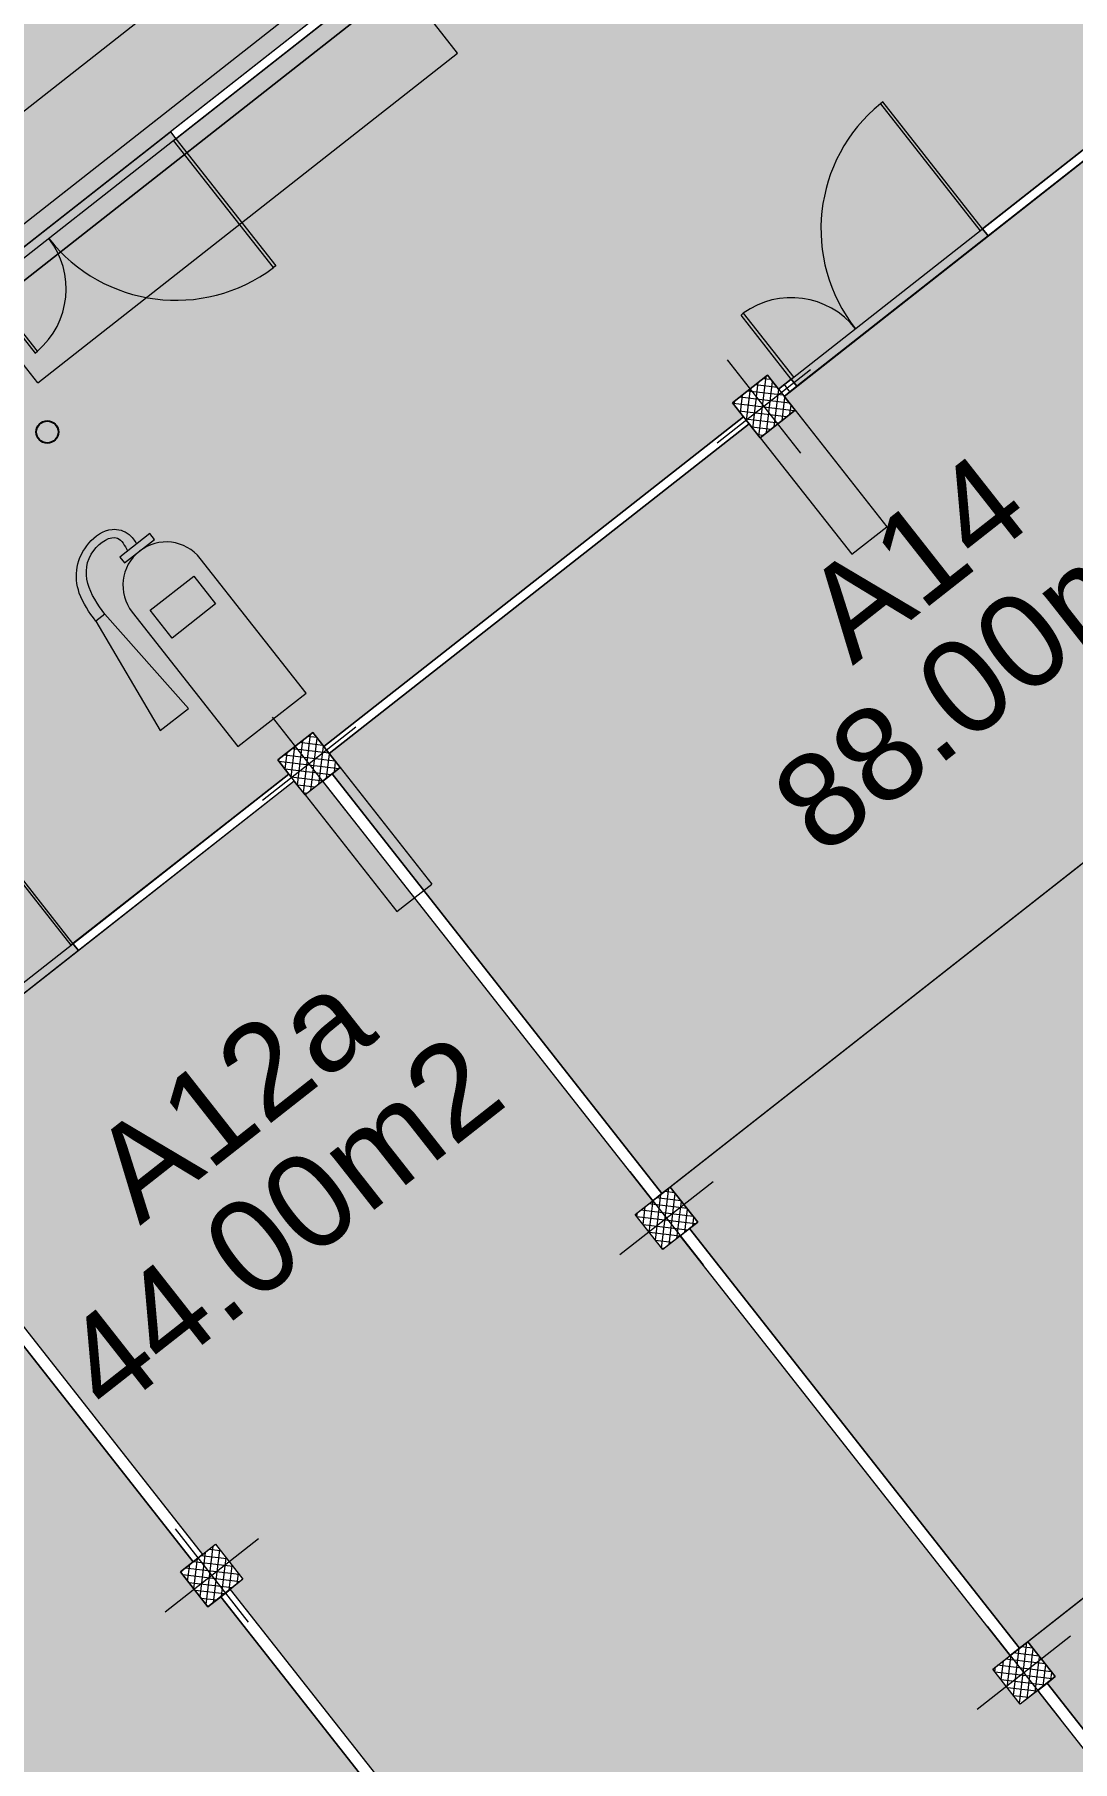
# Model space of a CAD drawing. Header units: metres. Extents: x 2540421 to 2540539, y 1181212 to 1181315.
# Drawn here: x 2540480.03 to 2540487.03, y 1181258.16 to 1181269.8 of the extents above; entities that cross this region are included whole.
import ezdxf

# ---------------------------------------------------------------- set-up
doc = ezdxf.new("R2010")
doc.units = ezdxf.units.M
doc.header["$LTSCALE"] = 5080
doc.linetypes.add('STYLE_01', pattern=[0.136032, 0.068016, -0.068016])
for name, color, linetype, lineweight in [('0-Detection incendie', 7, 'Continuous', 20), ('CLOISONS', 7, 'Continuous', 20), ('HEIG-PORTES', 130, 'Continuous', 20), ('HEIG-ROOM', 160, 'Continuous', 20), ('L_GENDE', 7, 'Continuous', 20), ('MURS_ET_PILIERS', 7, 'Continuous', 20), ('Surface', 7, 'Continuous', 20), ('TRAITILL_S', 7, 'Continuous', 20), ('TRAME-MUR', 7, 'Continuous', 20), ('Z-contour', 7, 'Continuous', 20), ('Z-couleur', 7, 'Continuous', 20)]:
    doc.layers.add(name, color=color, linetype=linetype, lineweight=lineweight)
doc.layers.add('Axe batim.', color=7, linetype='Continuous')
doc.styles.add('Helvetica (bold)', font='arial.ttf', dxfattribs={"height": 150})

# ---------------------------------------------------------------- blocks, each defined once
blk = doc.blocks.new('extincteur')
at = {"layer": '0-Detection incendie', "linetype": 'ByBlock', "ltscale": 0.35}
h = blk.add_hatch(color=256, dxfattribs=at)
h.paths.add_polyline_path([(-639, -784), (-397, -784), (-447, 65), (-524, 65)])
edge = h.paths.add_edge_path()
edge.add_spline(control_points=[(-447, 65), (-444, 146), (-437, 305), (-280, 475), (-36, 455), (-55, 346), (-63, 305)], knot_values=[0, 0, 0, 0, 237.468302, 463.385038, 643.510587, 752.415502, 752.415502, 752.415502, 752.415502], degree=3, periodic=0)
edge.add_line((-63, 305), (14, 305))
edge.add_spline(control_points=[(14, 305), (17, 333), (24, 401), (-63, 516), (-240, 520), (-407, 444), (-517, 273), (-521, 139), (-524, 65)], knot_values=[0, 0, 0, 0, 82.013691, 200.371891, 382.455808, 561.214176, 736.872845, 957.472866, 957.472866, 957.472866, 957.472866], degree=3, periodic=0)
edge.add_line((-524, 65), (-447, 65))
h.paths.add_polyline_path([(-129, 305), (-129, 254), (-1, 254), (127, 254), (127, 305)])
h = blk.add_hatch(color=1, dxfattribs=at)
h.paths.add_polyline_path([(291, -38, 1), (-293, -38), (-293, -1192), (291, -1192)])
h.paths.add_polyline_path([(-190, -342), (-190, -104), (183, -104), (183, -342)], flags=16)
for p, q in [((127, 305), (-129, 305)), ((-129, 305), (-129, 254)), ((-129, 254), (-1, 254)), ((-1, 254), (127, 254)), ((127, 254), (127, 305)), ((-524, 65), (-639, -784)), ((-447, 65), (-524, 65)), ((-397, -784), (-447, 65)), ((-639, -784), (-397, -784))]:
    blk.add_line(p, q, dxfattribs=at)
at = {"layer": '0-Detection incendie', "color": 1, "linetype": 'ByBlock', "ltscale": 0.35}
for p, q in [((-293, -38), (-293, -1192)), ((291, -1192), (291, -38)), ((-293, -1192), (291, -1192))]:
    blk.add_line(p, q, dxfattribs=at)
blk.add_lwpolyline([(-190, -104), (183, -104), (183, -342), (-190, -342)], close=True, dxfattribs=at)
blk.add_arc((-1, -38), 292, 0, 180, dxfattribs=at)
at = {"layer": '0-Detection incendie', "linetype": 'ByBlock', "ltscale": 0.35}
for points in [[(-524, 65), (-494, 283), (-397, 430), (-236, 507), (-55, 484), (14, 387), (14, 305)], [(-447, 65), (-409, 299), (-240, 449), (-63, 414), (-63, 305)]]:
    blk.add_spline(points, degree=3, dxfattribs=at)

msp = doc.modelspace()

# ---------------------------------------------------------------- hatches: boundary and pattern name
at = {"layer": 'Z-couleur', "linetype": 'Continuous', "lineweight": 0, "true_color": 0xffd1ff}
h = msp.add_hatch(color=7, dxfattribs=at)
h.paths.add_polyline_path([(2540475.407, 1181279.382), (2540475.316, 1181279.31), (2540472.486, 1181277.086), (2540472.391, 1181277.012), (2540473.807, 1181275.211), (2540473.844, 1181275.164), (2540473.796, 1181275.127), (2540474.383, 1181274.38), (2540474.431, 1181274.417), (2540474.468, 1181274.37), (2540478.651, 1181269.047), (2540478.688, 1181269), (2540478.641, 1181268.963), (2540479.228, 1181268.216), (2540479.275, 1181268.253), (2540479.312, 1181268.206), (2540479.405, 1181268.088), (2540479.5, 1181268.162), (2540479.574, 1181268.068), (2540482.404, 1181270.293), (2540482.33, 1181270.387), (2540482.421, 1181270.459)])
h.paths.add_polyline_path([(2540481.47, 1181270.002), (2540481.476, 1181270.007), (2540481.481, 1181270.001), (2540481.475, 1181269.996)], flags=16)
at = {"layer": 'Z-couleur', "linetype": 'Continuous', "lineweight": 0}
h = msp.add_hatch(color=2, dxfattribs=at)
h.dxf.hatch_style = 1
h.paths.add_polyline_path([(2540451.994, 1181246.162), (2540452.089, 1181246.236), (2540452.014, 1181246.331), (2540454.845, 1181248.555), (2540454.919, 1181248.461), (2540455.155, 1181248.646), (2540455.081, 1181248.741), (2540457.911, 1181250.965), (2540457.985, 1181250.871), (2540458.221, 1181251.056), (2540458.147, 1181251.151), (2540460.977, 1181253.375), (2540461.052, 1181253.281), (2540461.287, 1181253.466), (2540461.213, 1181253.561), (2540462.707, 1181254.735), (2540462.67, 1181254.782), (2540463.928, 1181255.771), (2540463.965, 1181255.724), (2540464.044, 1181255.785), (2540464.118, 1181255.691), (2540464.354, 1181255.876), (2540464.279, 1181255.971), (2540467.11, 1181258.195), (2540467.184, 1181258.101), (2540467.42, 1181258.286), (2540467.346, 1181258.381), (2540467.424, 1181258.442), (2540467.387, 1181258.49), (2540468.645, 1181259.478), (2540468.682, 1181259.431), (2540470.176, 1181260.605), (2540470.25, 1181260.511), (2540470.486, 1181260.696), (2540470.412, 1181260.791), (2540470.491, 1181260.853), (2540470.454, 1181260.9), (2540471.711, 1181261.888), (2540471.749, 1181261.841), (2540473.242, 1181263.015), (2540473.317, 1181262.921), (2540473.552, 1181263.106), (2540473.478, 1181263.201), (2540476.309, 1181265.425), (2540476.383, 1181265.331), (2540476.619, 1181265.516), (2540476.544, 1181265.611), (2540479.375, 1181267.835), (2540479.449, 1181267.741), (2540479.685, 1181267.926), (2540479.611, 1181268.021), (2540479.697, 1181268.089), (2540479.66, 1181268.136), (2540480.95, 1181269.149), (2540480.987, 1181269.102), (2540482.441, 1181270.245), (2540482.515, 1181270.151), (2540482.751, 1181270.336), (2540482.677, 1181270.431), (2540482.756, 1181270.493), (2540482.719, 1181270.54), (2540483.976, 1181271.528), (2540484.014, 1181271.481), (2540485.507, 1181272.655), (2540485.582, 1181272.561), (2540485.817, 1181272.746), (2540485.743, 1181272.841), (2540485.822, 1181272.903), (2540485.785, 1181272.95), (2540487.043, 1181273.938), (2540487.08, 1181273.891), (2540488.574, 1181275.065), (2540488.648, 1181274.971), (2540488.884, 1181275.156), (2540488.809, 1181275.251), (2540491.64, 1181277.475), (2540494.013, 1181274.456), (2540492.519, 1181273.282), (2540492.556, 1181273.235), (2540491.298, 1181272.246), (2540491.261, 1181272.293), (2540491.182, 1181272.232), (2540491.108, 1181272.326), (2540490.872, 1181272.141), (2540490.947, 1181272.046), (2540489.453, 1181270.872), (2540489.49, 1181270.825), (2540488.232, 1181269.836), (2540488.195, 1181269.883), (2540488.116, 1181269.822), (2540488.042, 1181269.916), (2540487.806, 1181269.731), (2540487.88, 1181269.636), (2540486.426, 1181268.493), (2540486.463, 1181268.446), (2540485.173, 1181267.432), (2540485.136, 1181267.48), (2540485.05, 1181267.412), (2540484.976, 1181267.506), (2540484.74, 1181267.321), (2540484.814, 1181267.226), (2540481.984, 1181265.002), (2540481.91, 1181265.096), (2540481.674, 1181264.911), (2540481.748, 1181264.816), (2540480.293, 1181263.673), (2540480.33, 1181263.626), (2540479.041, 1181262.612), (2540479.004, 1181262.66), (2540478.917, 1181262.592), (2540478.843, 1181262.686), (2540478.607, 1181262.501), (2540478.682, 1181262.406), (2540477.227, 1181261.263), (2540477.264, 1181261.216), (2540475.975, 1181260.202), (2540475.938, 1181260.25), (2540475.851, 1181260.182), (2540475.777, 1181260.276), (2540475.541, 1181260.091), (2540475.615, 1181259.996), (2540472.785, 1181257.772), (2540472.711, 1181257.866), (2540472.475, 1181257.681), (2540472.549, 1181257.586), (2540469.719, 1181255.362), (2540469.645, 1181255.456), (2540469.409, 1181255.271), (2540469.483, 1181255.176), (2540467.989, 1181254.002), (2540468.026, 1181253.955), (2540466.768, 1181252.966), (2540466.731, 1181253.013), (2540466.652, 1181252.952), (2540466.578, 1181253.046), (2540466.342, 1181252.861), (2540466.417, 1181252.766), (2540464.923, 1181251.592), (2540464.96, 1181251.545), (2540463.702, 1181250.556), (2540463.665, 1181250.603), (2540463.586, 1181250.542), (2540463.512, 1181250.636), (2540463.276, 1181250.451), (2540463.35, 1181250.356), (2540460.517, 1181248.129), (2540460.443, 1181248.224), (2540460.21, 1181248.041), (2540460.284, 1181247.946), (2540458.79, 1181246.772), (2540458.827, 1181246.725), (2540457.569, 1181245.736), (2540457.532, 1181245.783), (2540457.454, 1181245.722), (2540457.38, 1181245.816), (2540457.144, 1181245.631), (2540457.221, 1181245.532), (2540454.39, 1181243.308), (2540454.313, 1181243.406), (2540454.219, 1181243.332)])
at = {"layer": 'Z-couleur', "linetype": 'Continuous', "lineweight": 0, "true_color": 0xffd1ff}
h = msp.add_hatch(color=7, dxfattribs=at)
h.dxf.hatch_style = 1
h.paths.add_polyline_path([(2540482.021, 1181264.954), (2540482.095, 1181264.86), (2540482.04, 1181264.817), (2540484.264, 1181261.986), (2540487.386, 1181264.44), (2540487.571, 1181264.204), (2540487.335, 1181264.018), (2540487.15, 1181264.254), (2540484.32, 1181262.03), (2540484.505, 1181261.794), (2540484.45, 1181261.751), (2540486.674, 1181258.92), (2540489.796, 1181261.373), (2540489.981, 1181261.138), (2540489.745, 1181260.952), (2540489.56, 1181261.188), (2540486.73, 1181258.963), (2540486.915, 1181258.728), (2540486.86, 1181258.684), (2540489.084, 1181255.854), (2540495.075, 1181260.563), (2540492.851, 1181263.393), (2540492.812, 1181263.362), (2540492.626, 1181263.598), (2540492.717, 1181263.669), (2540490.492, 1181266.5), (2540490.402, 1181266.428), (2540490.216, 1181266.664), (2540490.307, 1181266.735), (2540488.082, 1181269.566), (2540487.992, 1181269.495), (2540487.917, 1181269.589), (2540485.087, 1181267.364), (2540485.161, 1181267.27), (2540484.925, 1181267.085), (2540484.851, 1181267.179)])
h = msp.add_hatch(color=7, dxfattribs=at)
h.dxf.hatch_style = 1
h.paths.add_polyline_path([(2540478.954, 1181262.544), (2540479.029, 1181262.45), (2540478.942, 1181262.382), (2540481.167, 1181259.552), (2540481.253, 1181259.62), (2540481.439, 1181259.384), (2540481.352, 1181259.316), (2540483.577, 1181256.486), (2540483.663, 1181256.553), (2540483.849, 1181256.318), (2540483.762, 1181256.25), (2540485.987, 1181253.419), (2540489.022, 1181255.805), (2540486.797, 1181258.635), (2540486.679, 1181258.542), (2540486.494, 1181258.778), (2540486.612, 1181258.871), (2540484.387, 1181261.701), (2540484.269, 1181261.608), (2540484.084, 1181261.844), (2540484.202, 1181261.937), (2540481.977, 1181264.767), (2540481.859, 1181264.675), (2540481.785, 1181264.769)])
h = msp.add_hatch(color=7, dxfattribs=at)
h.dxf.hatch_style = 1
h.paths.add_polyline_path([(2540472.822, 1181257.724), (2540472.896, 1181257.63), (2540472.798, 1181257.553), (2540475.022, 1181254.722), (2540478.187, 1181257.21), (2540478.372, 1181256.974), (2540478.137, 1181256.788), (2540477.951, 1181257.024), (2540475.121, 1181254.8), (2540475.306, 1181254.564), (2540475.208, 1181254.487), (2540477.432, 1181251.656), (2540480.597, 1181254.143), (2540480.782, 1181253.908), (2540480.547, 1181253.722), (2540480.361, 1181253.958), (2540477.531, 1181251.733), (2540477.716, 1181251.498), (2540477.677, 1181251.467), (2540479.901, 1181248.636), (2540485.924, 1181253.37), (2540483.699, 1181256.2), (2540483.613, 1181256.132), (2540483.427, 1181256.368), (2540483.514, 1181256.436), (2540481.289, 1181259.266), (2540481.203, 1181259.198), (2540481.017, 1181259.434), (2540481.104, 1181259.502), (2540478.879, 1181262.333), (2540478.793, 1181262.265), (2540478.719, 1181262.359), (2540475.888, 1181260.134), (2540475.962, 1181260.04), (2540475.727, 1181259.855), (2540475.652, 1181259.949)])

# ---------------------------------------------------------------- linework, layer by layer
at = {"layer": 'Axe batim.', "color": 250, "linetype": 'Continuous', "lineweight": 0}
for p, q in [((2540484.703, 1181267.61), (2540485.198, 1181266.981)), ((2540485.265, 1181267.543), (2540484.636, 1181267.048)), ((2540482.199, 1181265.133), (2540481.57, 1181264.638)), ((2540481.637, 1181265.2), (2540482.131, 1181264.571)), ((2540484.047, 1181262.134), (2540484.541, 1181261.505)), ((2540484.609, 1181262.066), (2540483.98, 1181261.572)), ((2540481.543, 1181259.656), (2540480.914, 1181259.162)), ((2540480.981, 1181259.724), (2540481.475, 1181259.095)), ((2540486.457, 1181259.067), (2540486.951, 1181258.438)), ((2540487.019, 1181259), (2540486.39, 1181258.506))]:
    msp.add_line(p, q, dxfattribs=at)
at = {"layer": 'CLOISONS', "linetype": 'Continuous', "lineweight": 0, "flags": 128}
for points in [[(2540480.987, 1181269.102), (2540482.441, 1181270.245), (2540482.404, 1181270.293), (2540480.95, 1181269.149), (2540480.987, 1181269.102)], [(2540486.426, 1181268.493), (2540487.88, 1181269.636), (2540487.917, 1181269.589), (2540486.463, 1181268.446), (2540486.426, 1181268.493)], [(2540485.05, 1181267.412), (2540485.136, 1181267.48), (2540485.173, 1181267.432), (2540485.126, 1181267.395), (2540485.087, 1181267.364)], [(2540485.126, 1181267.395), (2540485.089, 1181267.443)], [(2540482.002, 1181264.978), (2540481.984, 1181265.002), (2540484.814, 1181267.226), (2540484.851, 1181267.179), (2540482.021, 1181264.954), (2540482.002, 1181264.978)], [(2540480.293, 1181263.673), (2540481.748, 1181264.816), (2540481.785, 1181264.769), (2540480.33, 1181263.626), (2540480.293, 1181263.673)], [(2540482.04, 1181264.817), (2540484.264, 1181261.986), (2540484.202, 1181261.937), (2540481.977, 1181264.767), (2540482.04, 1181264.817)], [(2540478.911, 1181262.357), (2540478.942, 1181262.382), (2540481.167, 1181259.552), (2540481.104, 1181259.502), (2540478.879, 1181262.333), (2540478.942, 1181262.382)], [(2540484.45, 1181261.751), (2540486.674, 1181258.92), (2540486.612, 1181258.871), (2540484.387, 1181261.701), (2540484.45, 1181261.751)], [(2540481.321, 1181259.291), (2540481.352, 1181259.316), (2540483.577, 1181256.486), (2540483.514, 1181256.436), (2540481.289, 1181259.266), (2540481.352, 1181259.316)], [(2540486.86, 1181258.684), (2540489.084, 1181255.854), (2540489.022, 1181255.805), (2540486.797, 1181258.635), (2540486.86, 1181258.684)]]:
    msp.add_lwpolyline(points, dxfattribs=at)
at = {"layer": 'HEIG-PORTES', "linetype": 'Continuous', "lineweight": 0, "flags": 128}
for points in [[(2540486.426, 1181268.493), (2540485.752, 1181269.35), (2540485.737, 1181269.338), (2540486.41, 1181268.481), (2540486.426, 1181268.493)], [(2540480.987, 1181269.102), (2540481.66, 1181268.245), (2540481.644, 1181268.233), (2540480.971, 1181269.09), (2540480.987, 1181269.102)], [(2540479.697, 1181268.089), (2540480.037, 1181267.656), (2540480.053, 1181267.669), (2540479.713, 1181268.101), (2540479.697, 1181268.089)], [(2540485.136, 1181267.48), (2540484.797, 1181267.912), (2540484.812, 1181267.924), (2540485.152, 1181267.492), (2540485.136, 1181267.48)], [(2540480.293, 1181263.673), (2540479.62, 1181264.53), (2540479.604, 1181264.518), (2540480.278, 1181263.661), (2540480.293, 1181263.673)]]:
    msp.add_lwpolyline(points, dxfattribs=at)
at = {"layer": 'HEIG-PORTES', "linetype": 'Continuous', "lineweight": 0}
for centre, radius, start, end in [((2540486.426, 1181268.493), 1.09, 129.2341, 218.16), ((2540479.695, 1181268.089), 0.552, 310.4126, 38.0423), ((2540480.987, 1181269.102), 1.09, 218.1731, 307.099), ((2540485.136, 1181267.478), 0.552, 38.2907, 125.9205)]:
    msp.add_arc(centre, radius, start, end, dxfattribs=at)
at = {"layer": 'HEIG-ROOM', "flags": 128}
for points in [[(2540482.33, 1181270.387), (2540482.404, 1181270.293), (2540479.574, 1181268.068), (2540479.5, 1181268.162), (2540479.405, 1181268.088), (2540472.391, 1181277.012), (2540475.407, 1181279.382), (2540482.421, 1181270.459)], [(2540481.785, 1181264.769), (2540478.954, 1181262.544), (2540479.029, 1181262.45), (2540478.942, 1181262.382), (2540481.167, 1181259.552), (2540481.253, 1181259.62), (2540481.439, 1181259.384), (2540481.352, 1181259.316), (2540483.577, 1181256.486), (2540483.663, 1181256.553), (2540483.849, 1181256.318), (2540483.762, 1181256.25), (2540485.987, 1181253.419), (2540489.022, 1181255.805), (2540486.797, 1181258.635), (2540486.679, 1181258.542), (2540486.494, 1181258.778), (2540486.612, 1181258.871), (2540484.387, 1181261.701), (2540484.269, 1181261.608), (2540484.084, 1181261.844), (2540484.202, 1181261.937), (2540481.977, 1181264.767), (2540481.859, 1181264.675)]]:
    msp.add_lwpolyline(points, close=True, dxfattribs=at)
for points in [[(2540482.441, 1181270.245), (2540479.611, 1181268.021), (2540479.685, 1181267.926), (2540479.449, 1181267.741), (2540479.375, 1181267.835), (2540476.544, 1181265.611), (2540476.619, 1181265.516), (2540476.383, 1181265.331), (2540476.309, 1181265.425), (2540473.478, 1181263.201), (2540473.551, 1181263.106), (2540473.317, 1181262.921), (2540473.242, 1181263.015), (2540470.412, 1181260.791), (2540470.486, 1181260.696), (2540470.25, 1181260.511), (2540470.176, 1181260.605), (2540467.346, 1181258.381)], [(2540472.785, 1181257.772), (2540475.615, 1181259.996), (2540475.541, 1181260.091), (2540475.777, 1181260.276), (2540475.851, 1181260.182), (2540478.682, 1181262.406), (2540478.607, 1181262.501), (2540478.843, 1181262.686), (2540478.917, 1181262.592), (2540481.748, 1181264.816), (2540481.674, 1181264.911), (2540481.91, 1181265.096), (2540481.984, 1181265.002), (2540484.814, 1181267.226), (2540484.74, 1181267.321), (2540484.976, 1181267.506), (2540485.05, 1181267.412), (2540487.88, 1181269.636)], [(2540489.084, 1181255.854), (2540486.86, 1181258.684), (2540486.915, 1181258.728), (2540486.73, 1181258.963), (2540486.674, 1181258.92), (2540484.45, 1181261.751), (2540484.505, 1181261.794), (2540484.32, 1181262.03), (2540484.264, 1181261.986), (2540482.04, 1181264.817), (2540482.095, 1181264.86), (2540482.021, 1181264.954), (2540484.851, 1181267.179), (2540484.925, 1181267.085), (2540485.161, 1181267.27), (2540485.087, 1181267.364), (2540487.917, 1181269.589)], [(2540472.822, 1181257.724), (2540475.652, 1181259.949), (2540475.727, 1181259.855), (2540475.962, 1181260.04), (2540475.888, 1181260.134), (2540478.719, 1181262.359), (2540478.793, 1181262.265), (2540478.879, 1181262.333), (2540481.104, 1181259.502), (2540481.017, 1181259.434), (2540481.203, 1181259.198), (2540481.289, 1181259.266), (2540483.514, 1181256.436)]]:
    msp.add_lwpolyline(points, dxfattribs=at)
at = {"layer": 'MURS_ET_PILIERS', "color": 7, "linetype": 'Continuous', "lineweight": 20}
for p, q in [((2540484.74, 1181267.321), (2540484.976, 1181267.506)), ((2540484.74, 1181267.321), (2540484.976, 1181267.506)), ((2540484.976, 1181267.506), (2540485.161, 1181267.27)), ((2540484.976, 1181267.506), (2540485.161, 1181267.27)), ((2540484.925, 1181267.085), (2540484.74, 1181267.321)), ((2540484.74, 1181267.321), (2540484.74, 1181267.321)), ((2540484.925, 1181267.085), (2540484.74, 1181267.321)), ((2540484.74, 1181267.321), (2540484.74, 1181267.321)), ((2540485.161, 1181267.27), (2540484.925, 1181267.085)), ((2540485.161, 1181267.27), (2540484.925, 1181267.085)), ((2540481.674, 1181264.911), (2540481.91, 1181265.096)), ((2540481.674, 1181264.911), (2540481.91, 1181265.096)), ((2540481.91, 1181265.096), (2540482.095, 1181264.86)), ((2540481.91, 1181265.096), (2540482.095, 1181264.86)), ((2540481.859, 1181264.675), (2540481.674, 1181264.911)), ((2540481.674, 1181264.911), (2540481.674, 1181264.911)), ((2540481.859, 1181264.675), (2540481.674, 1181264.911)), ((2540481.674, 1181264.911), (2540481.674, 1181264.911)), ((2540482.095, 1181264.86), (2540481.859, 1181264.675)), ((2540482.095, 1181264.86), (2540481.859, 1181264.675)), ((2540484.084, 1181261.844), (2540484.32, 1181262.03)), ((2540484.32, 1181262.03), (2540484.505, 1181261.794)), ((2540484.269, 1181261.608), (2540484.084, 1181261.844)), ((2540484.084, 1181261.844), (2540484.084, 1181261.844)), ((2540484.505, 1181261.794), (2540484.269, 1181261.608)), ((2540481.017, 1181259.434), (2540481.253, 1181259.62)), ((2540481.253, 1181259.62), (2540481.439, 1181259.384)), ((2540481.203, 1181259.198), (2540481.017, 1181259.434)), ((2540481.017, 1181259.434), (2540481.017, 1181259.434)), ((2540481.439, 1181259.384), (2540481.203, 1181259.198)), ((2540486.494, 1181258.778), (2540486.73, 1181258.963)), ((2540486.73, 1181258.963), (2540486.915, 1181258.728)), ((2540486.679, 1181258.542), (2540486.494, 1181258.778)), ((2540486.494, 1181258.778), (2540486.494, 1181258.778)), ((2540486.915, 1181258.728), (2540486.679, 1181258.542))]:
    msp.add_line(p, q, dxfattribs=at)
at = {"layer": 'MURS_ET_PILIERS', "linetype": 'Continuous', "lineweight": 25}
msp.add_circle((2540480.12, 1181267.124), 0.075, dxfattribs=at)
at = {"layer": 'TRAITILL_S', "color": 7, "linetype": 'STYLE_01', "lineweight": 20}
for p, q in [((2540479.129, 1181268.634), (2540481.959, 1181270.859)), ((2540482.33, 1181270.387), (2540479.507, 1181268.168)), ((2540479.685, 1181267.926), (2540482.515, 1181270.151)), ((2540482.515, 1181270.151), (2540479.693, 1181267.933)), ((2540482.886, 1181269.679), (2540482.515, 1181270.151)), ((2540480.056, 1181267.455), (2540482.886, 1181269.679)), ((2540480.056, 1181267.455), (2540479.685, 1181267.926)), ((2540485.161, 1181267.27), (2540485.779, 1181266.484)), ((2540485.161, 1181267.27), (2540485.779, 1181266.484)), ((2540485.161, 1181267.27), (2540485.779, 1181266.484)), ((2540484.925, 1181267.085), (2540485.543, 1181266.299)), ((2540484.925, 1181267.085), (2540485.543, 1181266.299)), ((2540484.925, 1181267.085), (2540485.543, 1181266.299)), ((2540485.543, 1181266.299), (2540485.779, 1181266.484)), ((2540485.543, 1181266.299), (2540485.779, 1181266.484)), ((2540485.543, 1181266.299), (2540485.779, 1181266.484)), ((2540482.095, 1181264.86), (2540482.713, 1181264.074)), ((2540482.095, 1181264.86), (2540482.713, 1181264.074)), ((2540481.859, 1181264.675), (2540482.477, 1181263.889)), ((2540481.859, 1181264.675), (2540482.477, 1181263.889)), ((2540482.477, 1181263.889), (2540482.713, 1181264.074)), ((2540482.477, 1181263.889), (2540482.713, 1181264.074))]:
    msp.add_line(p, q, dxfattribs=at)
at = {"layer": 'TRAME-MUR', "color": 7, "linetype": 'Continuous', "lineweight": 20}
for p, q in [((2540484.74, 1181267.321), (2540484.976, 1181267.506)), ((2540484.976, 1181267.506), (2540485.161, 1181267.27)), ((2540484.925, 1181267.085), (2540484.74, 1181267.321)), ((2540484.74, 1181267.321), (2540484.74, 1181267.321)), ((2540485.161, 1181267.27), (2540484.925, 1181267.085)), ((2540481.674, 1181264.911), (2540481.91, 1181265.096)), ((2540481.91, 1181265.096), (2540482.095, 1181264.86)), ((2540481.859, 1181264.675), (2540481.674, 1181264.911)), ((2540481.674, 1181264.911), (2540481.674, 1181264.911)), ((2540482.095, 1181264.86), (2540481.859, 1181264.675)), ((2540484.084, 1181261.844), (2540484.32, 1181262.03)), ((2540484.32, 1181262.03), (2540484.505, 1181261.794)), ((2540484.269, 1181261.608), (2540484.084, 1181261.844)), ((2540484.084, 1181261.844), (2540484.084, 1181261.844)), ((2540484.505, 1181261.794), (2540484.269, 1181261.608)), ((2540481.017, 1181259.434), (2540481.253, 1181259.62)), ((2540481.253, 1181259.62), (2540481.439, 1181259.384)), ((2540481.203, 1181259.198), (2540481.017, 1181259.434)), ((2540481.017, 1181259.434), (2540481.017, 1181259.434)), ((2540481.439, 1181259.384), (2540481.203, 1181259.198))]:
    msp.add_line(p, q, dxfattribs=at)
at = {"layer": 'TRAME-MUR', "linetype": 'Continuous', "lineweight": 0}
for p, q in [((2540484.876, 1181267.147), (2540484.913, 1181267.457)), ((2540485.04, 1181267.424), (2540484.894, 1181267.442)), ((2540484.918, 1181267.094), (2540484.966, 1181267.498)), ((2540484.999, 1181267.477), (2540484.947, 1181267.483)), ((2540484.968, 1181267.119), (2540485.01, 1181267.463)), ((2540485.156, 1181267.266), (2540484.744, 1181267.316)), ((2540484.751, 1181267.306), (2540484.754, 1181267.332)), ((2540485.123, 1181267.318), (2540484.788, 1181267.358)), ((2540484.793, 1181267.253), (2540484.807, 1181267.373)), ((2540484.834, 1181267.2), (2540484.86, 1181267.415)), ((2540485.082, 1181267.371), (2540484.841, 1181267.4)), ((2540485.021, 1181267.16), (2540485.051, 1181267.41)), ((2540485.074, 1181267.202), (2540485.093, 1181267.357)), ((2540485.103, 1181267.225), (2540484.785, 1181267.263)), ((2540485.05, 1181267.183), (2540484.827, 1181267.21)), ((2540485.127, 1181267.244), (2540485.135, 1181267.304)), ((2540484.997, 1181267.141), (2540484.869, 1181267.157)), ((2540484.944, 1181267.1), (2540484.91, 1181267.104)), ((2540481.764, 1181264.795), (2540481.789, 1181265.001)), ((2540482.02, 1181264.956), (2540481.77, 1181264.986)), ((2540481.806, 1181264.742), (2540481.842, 1181265.043)), ((2540481.978, 1181265.009), (2540481.823, 1181265.028)), ((2540481.847, 1181264.69), (2540481.895, 1181265.084)), ((2540481.936, 1181265.062), (2540481.875, 1181265.069)), ((2540481.897, 1181264.705), (2540481.94, 1181265.058)), ((2540481.95, 1181264.746), (2540481.981, 1181265.005)), ((2540481.681, 1181264.901), (2540481.683, 1181264.918)), ((2540482.085, 1181264.852), (2540481.681, 1181264.901)), ((2540482.061, 1181264.903), (2540481.717, 1181264.944)), ((2540481.723, 1181264.848), (2540481.736, 1181264.96)), ((2540482.003, 1181264.788), (2540482.023, 1181264.952)), ((2540482.056, 1181264.83), (2540482.064, 1181264.899)), ((2540482.032, 1181264.811), (2540481.723, 1181264.848)), ((2540481.979, 1181264.769), (2540481.765, 1181264.795)), ((2540481.926, 1181264.727), (2540481.806, 1181264.742)), ((2540481.873, 1181264.686), (2540481.848, 1181264.689)), ((2540484.22, 1181261.671), (2540484.257, 1181261.98)), ((2540484.392, 1181261.938), (2540484.227, 1181261.957)), ((2540484.261, 1181261.618), (2540484.31, 1181262.022)), ((2540484.35, 1181261.991), (2540484.28, 1181261.999)), ((2540484.312, 1181261.642), (2540484.353, 1181261.987)), ((2540484.095, 1181261.83), (2540484.098, 1181261.856)), ((2540484.475, 1181261.832), (2540484.122, 1181261.874)), ((2540484.137, 1181261.777), (2540484.151, 1181261.897)), ((2540484.433, 1181261.885), (2540484.175, 1181261.916)), ((2540484.178, 1181261.724), (2540484.204, 1181261.939)), ((2540484.365, 1181261.684), (2540484.395, 1181261.934)), ((2540484.418, 1181261.726), (2540484.437, 1181261.881)), ((2540484.49, 1181261.782), (2540484.095, 1181261.829)), ((2540484.437, 1181261.74), (2540484.137, 1181261.776)), ((2540484.384, 1181261.699), (2540484.179, 1181261.723)), ((2540484.471, 1181261.767), (2540484.478, 1181261.828)), ((2540484.331, 1181261.657), (2540484.22, 1181261.67)), ((2540484.278, 1181261.616), (2540484.262, 1181261.617)), ((2540481.108, 1181259.319), (2540481.133, 1181259.525)), ((2540481.15, 1181259.266), (2540481.186, 1181259.566)), ((2540481.33, 1181259.523), (2540481.156, 1181259.543)), ((2540481.191, 1181259.213), (2540481.238, 1181259.608)), ((2540481.288, 1181259.576), (2540481.209, 1181259.585)), ((2540481.241, 1181259.228), (2540481.283, 1181259.582)), ((2540481.294, 1181259.27), (2540481.325, 1181259.529)), ((2540481.025, 1181259.425), (2540481.027, 1181259.442)), ((2540481.419, 1181259.368), (2540481.033, 1181259.414)), ((2540481.413, 1181259.417), (2540481.05, 1181259.46)), ((2540481.066, 1181259.372), (2540481.08, 1181259.483)), ((2540481.371, 1181259.47), (2540481.103, 1181259.502)), ((2540481.347, 1181259.312), (2540481.367, 1181259.476)), ((2540481.4, 1181259.353), (2540481.408, 1181259.423)), ((2540481.366, 1181259.326), (2540481.075, 1181259.361)), ((2540481.313, 1181259.285), (2540481.116, 1181259.308)), ((2540481.26, 1181259.243), (2540481.158, 1181259.255)), ((2540481.207, 1181259.202), (2540481.2, 1181259.202)), ((2540486.675, 1181258.547), (2540486.725, 1181258.96)), ((2540486.764, 1181258.919), (2540486.685, 1181258.929)), ((2540486.55, 1181258.706), (2540486.566, 1181258.835)), ((2540486.847, 1181258.813), (2540486.579, 1181258.846)), ((2540486.592, 1181258.653), (2540486.619, 1181258.877)), ((2540486.806, 1181258.866), (2540486.632, 1181258.887)), ((2540486.634, 1181258.6), (2540486.672, 1181258.918)), ((2540486.727, 1181258.58), (2540486.767, 1181258.915)), ((2540486.78, 1181258.622), (2540486.809, 1181258.862)), ((2540486.833, 1181258.663), (2540486.851, 1181258.809)), ((2540486.509, 1181258.759), (2540486.513, 1181258.793)), ((2540486.895, 1181258.712), (2540486.509, 1181258.758)), ((2540486.889, 1181258.76), (2540486.527, 1181258.804)), ((2540486.842, 1181258.67), (2540486.551, 1181258.705)), ((2540486.886, 1181258.705), (2540486.892, 1181258.756)), ((2540486.789, 1181258.629), (2540486.593, 1181258.652)), ((2540486.736, 1181258.587), (2540486.634, 1181258.599)), ((2540486.683, 1181258.545), (2540486.676, 1181258.546))]:
    msp.add_line(p, q, dxfattribs=at)
at = {"layer": 'Z-contour', "color": 2, "linetype": 'Continuous', "lineweight": 0, "flags": 128}
for points in [[(2540479.66, 1181268.136), (2540480.95, 1181269.149), (2540480.987, 1181269.102), (2540482.441, 1181270.245)], [(2540487.88, 1181269.636), (2540486.426, 1181268.493), (2540486.463, 1181268.446), (2540485.173, 1181267.432), (2540485.136, 1181267.48), (2540485.05, 1181267.412), (2540484.976, 1181267.506), (2540484.74, 1181267.321), (2540484.814, 1181267.226), (2540481.984, 1181265.002), (2540481.91, 1181265.096), (2540481.674, 1181264.911), (2540481.748, 1181264.816), (2540480.293, 1181263.673), (2540480.33, 1181263.626), (2540479.041, 1181262.612)]]:
    msp.add_lwpolyline(points, dxfattribs=at)
at = {"layer": 'Z-contour', "color": 7, "linetype": 'Continuous', "lineweight": 0, "true_color": 0xffd1ff, "flags": 128}
for points in [[(2540487.917, 1181269.589), (2540485.087, 1181267.364), (2540485.161, 1181267.27), (2540484.925, 1181267.085), (2540484.851, 1181267.179), (2540482.021, 1181264.954), (2540482.021, 1181264.954), (2540482.095, 1181264.86), (2540482.04, 1181264.817), (2540484.264, 1181261.986), (2540487.386, 1181264.44)], [(2540489.022, 1181255.805), (2540486.797, 1181258.635), (2540486.679, 1181258.542), (2540486.494, 1181258.778), (2540486.612, 1181258.871), (2540484.387, 1181261.701), (2540484.269, 1181261.608), (2540484.084, 1181261.844), (2540484.202, 1181261.937), (2540481.977, 1181264.767), (2540481.859, 1181264.675), (2540481.785, 1181264.769), (2540478.954, 1181262.544), (2540478.954, 1181262.544), (2540479.029, 1181262.45), (2540478.942, 1181262.382), (2540481.167, 1181259.552), (2540481.253, 1181259.62), (2540481.439, 1181259.384), (2540481.352, 1181259.316), (2540483.577, 1181256.486)], [(2540487.15, 1181264.254), (2540484.32, 1181262.03), (2540484.505, 1181261.794), (2540484.45, 1181261.751), (2540486.674, 1181258.92), (2540489.796, 1181261.373)], [(2540483.514, 1181256.436), (2540481.289, 1181259.266), (2540481.203, 1181259.198), (2540481.017, 1181259.434), (2540481.104, 1181259.502), (2540478.879, 1181262.333), (2540478.793, 1181262.265), (2540478.719, 1181262.359), (2540475.888, 1181260.134), (2540475.962, 1181260.04), (2540475.727, 1181259.855), (2540475.652, 1181259.949), (2540472.822, 1181257.724)], [(2540489.56, 1181261.188), (2540486.73, 1181258.963), (2540486.915, 1181258.728), (2540486.86, 1181258.684), (2540489.084, 1181255.854)]]:
    msp.add_lwpolyline(points, dxfattribs=at)

# ---------------------------------------------------------------- block references
at = {"layer": '0-Detection incendie', "linetype": 'ByBlock', "xscale": 0.000999999999985448, "yscale": 0.000999999999985448, "zscale": 0.000999999999985448, "rotation": 38.16652723517746}
msp.add_blockref('extincteur', (2540480.899, 1181266.12), dxfattribs=at)

# ---------------------------------------------------------------- texts
at = {"layer": 'L_GENDE', "color": 7, "linetype": 'Continuous', "lineweight": 0, "style": 'Helvetica (bold)'}
for s, p in [('A14', (2540485.549, 1181265.544)), ('A12a', (2540480.744, 1181261.767))]:
    msp.add_text(s, height=0.6326, rotation=38.1665, dxfattribs=at).set_placement(p)
at = {"layer": 'Surface', "color": 7, "linetype": 'Continuous', "lineweight": 0, "style": 'Helvetica (bold)'}
for s, p in [('88.00m2', (2540485.343, 1181264.249)), ('44.00m2', (2540480.538, 1181260.472))]:
    msp.add_text(s, height=0.6326, rotation=38.1665, dxfattribs=at).set_placement(p)

doc.saveas('drawing.dxf')
